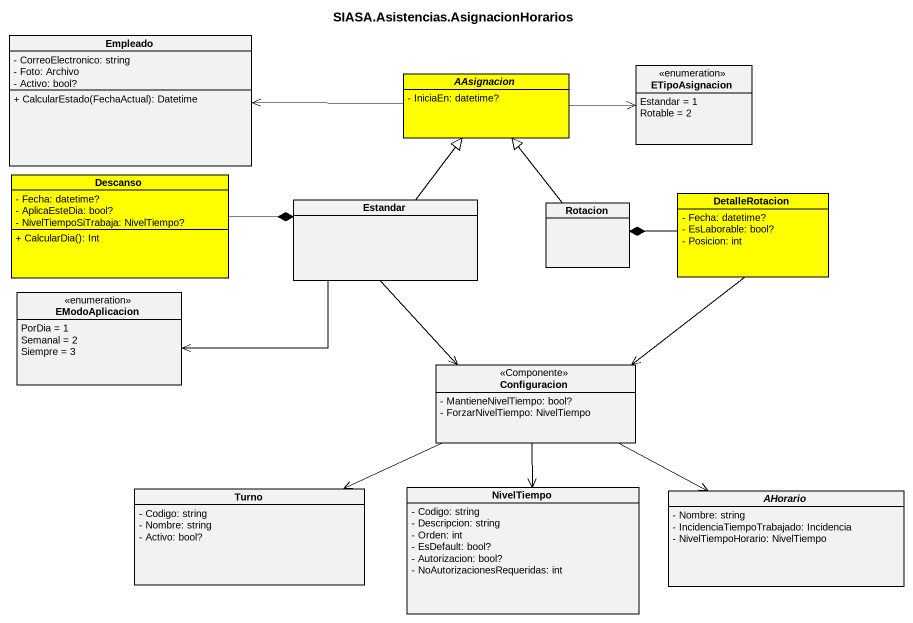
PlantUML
@startuml
title SIASA.Asistencias.AsignacionHorarios
hide circle
hide empty members
skinparam classAttributeIconSize 0
class Empleado {
  - CorreoElectronico: string
  - Foto: Archivo
  - Activo: bool?
  + CalcularEstado(FechaActual): Datetime
}
abstract class AAsignacion #FFFF00 {
  - IniciaEn: datetime?
}
enum ETipoAsignacion {
  Estandar = 1
  Rotable = 2
}
class Descanso #FFFF00 {
  - Fecha: datetime?
  - AplicaEsteDia: bool?
  - NivelTiempoSiTrabaja: NivelTiempo?
  + CalcularDia(): Int
}
class Estandar
class Rotacion
class DetalleRotacion #FFFF00 {
  - Fecha: datetime?
  - EsLaborable: bool?
  - Posicion: int
}
enum EModoAplicacion {
  PorDia = 1
  Semanal = 2
  Siempre = 3
}
class Configuracion <<Componente>> {
  - MantieneNivelTiempo: bool?
  - ForzarNivelTiempo: NivelTiempo
}
class Turno {
  - Codigo: string
  - Nombre: string
  - Activo: bool?
}
class NivelTiempo {
  - Codigo: string
  - Descripcion: string
  - Orden: int
  - EsDefault: bool?
  - Autorizacion: bool?
  - NoAutorizacionesRequeridas: int
}
abstract class AHorario {
  - Nombre: string
  - IncidenciaTiempoTrabajado: Incidencia
  - NivelTiempoHorario: NivelTiempo
}
AAsignacion -left-> Empleado
AAsignacion -right-> ETipoAsignacion
Descanso -right-* Estandar
Estandar -up-|> AAsignacion
Estandar -left-> EModoAplicacion
Estandar --> Configuracion
Rotacion -up-|> AAsignacion
DetalleRotacion -left-* Rotacion
DetalleRotacion --> Configuracion
Configuracion -left-> Turno
Configuracion --> NivelTiempo
Configuracion -right-> AHorario
@enduml
